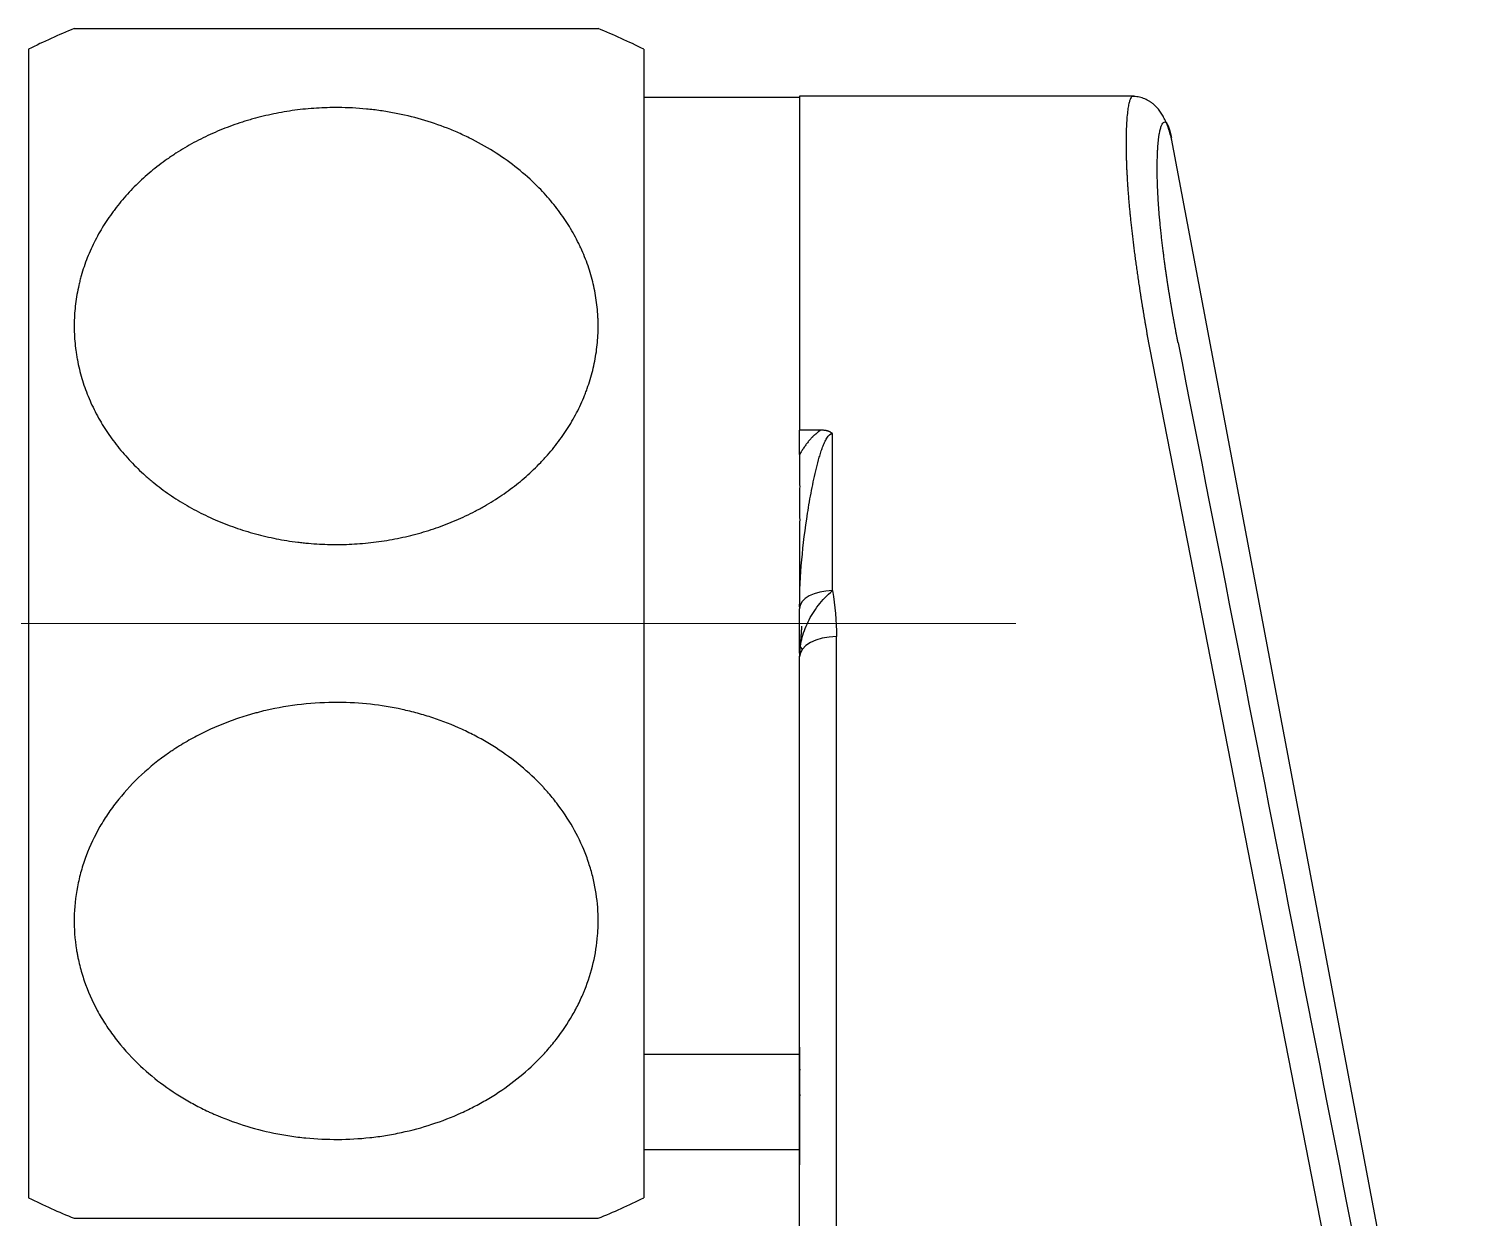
# Model space of a CAD drawing. Extents: x 900 to 2324, y -1513 to 827.
# Drawn here: x 1935.2 to 1970.04, y 233.48 to 262.48 of the extents above; entities that cross this region are included whole.
import ezdxf

# ---------------------------------------------------------------- set-up
doc = ezdxf.new("R2010")
doc.units = 0
doc.header["$LTSCALE"] = 4
doc.header["$MEASUREMENT"] = 0
doc.linetypes.add('CENTER2', pattern=[28.575, 19.05, -3.175, 3.175, -3.175])
doc.layers.add('1', color=7, linetype='CONTINUOUS')
doc.layers.add('Cneter', color=1, linetype='CENTER2', lineweight=13)

msp = doc.modelspace()

# ---------------------------------------------------------------- linework, layer by layer
at = {"layer": '1', "color": 7, "linetype": 'Continuous', "lineweight": -3}
for p, q in [((1935.204, 261.979), (1935.204, 233.979)), ((1950.204, 261.979), (1950.204, 233.979)), ((1954.004, 260.799), (1950.204, 260.799)), ((1954.004, 260.829), (1954.004, 255.028)), ((1962.123, 260.829), (1954.004, 260.829)), ((1962.159, 260.829), (1962.123, 260.829)), ((1970.042, 222.899), (1963.073, 259.796)), ((1954.004, 255.028), (1954.004, 252.693)), ((1968.601, 223.721), (1962.476, 255.028)), ((1954.004, 252.099), (1954.004, 252.693)), ((1954.519, 252.693), (1954.004, 252.693)), ((1954.804, 248.779), (1954.804, 252.605)), ((1954.004, 248.386), (1954.004, 248.34)), ((1954.904, 211.02), (1954.904, 247.658)), ((1954.004, 215.412), (1954.004, 247.164)), ((1950.204, 237.478), (1954.004, 237.478)), ((1950.204, 235.159), (1954.004, 235.159)), ((1954.004, 234.827), (1954.004, 234.782))]:
    msp.add_line(p, q, dxfattribs=at)
for centre, start, end in [((1942.704, 246.783), 112.1442, 116.268), ((1942.704, 246.783), 63.732, 67.8558), ((1942.704, 249.176), 243.732, 247.8558), ((1942.704, 249.176), 292.1442, 296.268)]:
    msp.add_arc(centre, 16.946, start, end, dxfattribs=at)
for centre, major_axis, start_param, end_param in [((1954.804, 248.34), (0.8, 0), 1.570796, 3.141414), ((1954.904, 247.164), (-0.9, 0), 4.712389, 6.283185)]:
    msp.add_ellipse(centre, major_axis=major_axis, ratio=0.548587, start_param=start_param, end_param=end_param, dxfattribs=at)
for points, knots in [([(1936.317, 262.479), (1936.317, 262.479), (1936.328, 262.479), (1936.37, 262.479), (1936.434, 262.479), (1936.539, 262.479), (1936.618, 262.479), (1936.634, 262.479), (1936.668, 262.479), (1936.686, 262.479), (1936.741, 262.479), (1936.78, 262.479), (1936.904, 262.479), (1936.996, 262.479), (1937.197, 262.479), (1937.307, 262.479), (1937.485, 262.479), (1937.546, 262.479), (1937.642, 262.479), (1937.674, 262.479), (1937.74, 262.479), (1937.774, 262.479), (1937.943, 262.479), (1938.085, 262.479), (1938.382, 262.479), (1938.692, 262.479), (1939.029, 262.479), (1939.291, 262.479), (1939.38, 262.479), (1939.559, 262.479), (1939.649, 262.479), (1939.923, 262.479), (1940.296, 262.479), (1940.684, 262.479), (1940.931, 262.479), (1940.981, 262.479), (1941.081, 262.479), (1941.131, 262.479), (1941.282, 262.479), (1941.383, 262.479), (1941.686, 262.479), (1942.091, 262.479), (1942.499, 262.479), (1942.908, 262.479), (1943.113, 262.479), (1943.371, 262.479), (1943.422, 262.479), (1943.525, 262.479), (1943.678, 262.479), (1943.83, 262.479), (1944.131, 262.479), (1944.528, 262.479), (1944.916, 262.479), (1945.202, 262.479), (1945.297, 262.479), (1945.438, 262.479), (1945.485, 262.479), (1945.579, 262.479), (1945.625, 262.479), (1945.855, 262.479), (1946.211, 262.479), (1946.545, 262.479), (1946.868, 262.479), (1947.024, 262.479), (1947.211, 262.479), (1947.248, 262.479), (1947.322, 262.479), (1947.358, 262.479), (1947.465, 262.479), (1947.534, 262.479), (1947.736, 262.479), (1947.989, 262.479), (1948.208, 262.479), (1948.36, 262.479), (1948.408, 262.479), (1948.478, 262.479), (1948.5, 262.479), (1948.545, 262.479), (1948.566, 262.479), (1948.67, 262.479), (1948.743, 262.479), (1948.868, 262.479), (1948.921, 262.479), (1949.006, 262.479), (1949.038, 262.479), (1949.065, 262.479), (1949.07, 262.479), (1949.078, 262.479), (1949.088, 262.479), (1949.092, 262.479), (1949.092, 262.479)], [0, 0, 0, 0, 0.031251, 0.031251, 0.062501, 0.093752, 0.093752, 0.101564, 0.101564, 0.109377, 0.109377, 0.125002, 0.125002, 0.156253, 0.156253, 0.187503, 0.187503, 0.203128, 0.203128, 0.210941, 0.210941, 0.218754, 0.218754, 0.250004, 0.250004, 0.281255, 0.312505, 0.312505, 0.32813, 0.32813, 0.343756, 0.343756, 0.375006, 0.406257, 0.406257, 0.414069, 0.414069, 0.421882, 0.421882, 0.437507, 0.437507, 0.468758, 0.500008, 0.500008, 0.531259, 0.531259, 0.539071, 0.539071, 0.546884, 0.562509, 0.562509, 0.59376, 0.62501, 0.62501, 0.640636, 0.640636, 0.648448, 0.648448, 0.656261, 0.656261, 0.687511, 0.718762, 0.718762, 0.750012, 0.750012, 0.757825, 0.757825, 0.765638, 0.765638, 0.781263, 0.781263, 0.812513, 0.843764, 0.843764, 0.859389, 0.859389, 0.867202, 0.867202, 0.875014, 0.875014, 0.906265, 0.906265, 0.937515, 0.937515, 0.968766, 0.968766, 0.976579, 0.976579, 0.984391, 1, 1, 1, 1]), ([(1962.125, 260.828), (1962.119, 260.828), (1962.105, 260.823), (1962.083, 260.801), (1962.059, 260.753), (1962.036, 260.677), (1962.013, 260.566), (1961.993, 260.416), (1961.981, 260.279), (1961.976, 260.186), (1961.974, 260.153), (1961.972, 260.119), (1961.97, 260.085), (1961.969, 260.049), (1961.968, 260.013), (1961.966, 259.976), (1961.965, 259.939), (1961.964, 259.9), (1961.964, 259.861), (1961.963, 259.821), (1961.963, 259.781), (1961.962, 259.739), (1961.962, 259.697), (1961.962, 259.654), (1961.962, 259.61), (1961.963, 259.566), (1961.963, 259.521), (1961.964, 259.475), (1961.965, 259.428), (1961.966, 259.381), (1961.967, 259.333), (1961.969, 259.284), (1961.97, 259.234), (1961.972, 259.184), (1961.974, 259.133), (1961.976, 259.081), (1961.978, 259.029), (1961.981, 258.976), (1961.984, 258.922), (1961.987, 258.867), (1961.99, 258.812), (1961.993, 258.756), (1961.997, 258.7), (1962.001, 258.642), (1962.005, 258.584), (1962.009, 258.526), (1962.014, 258.466), (1962.018, 258.406), (1962.023, 258.346), (1962.028, 258.284), (1962.034, 258.222), (1962.039, 258.16), (1962.045, 258.096), (1962.051, 258.032), (1962.058, 257.968), (1962.064, 257.903), (1962.071, 257.837), (1962.078, 257.77), (1962.085, 257.703), (1962.092, 257.636), (1962.1, 257.568), (1962.108, 257.499), (1962.116, 257.43), (1962.124, 257.36), (1962.133, 257.289), (1962.141, 257.218), (1962.15, 257.147), (1962.159, 257.074), (1962.169, 257.002), (1962.178, 256.929), (1962.188, 256.855), (1962.198, 256.781), (1962.208, 256.706), (1962.219, 256.631), (1962.23, 256.555), (1962.241, 256.479), (1962.252, 256.402), (1962.263, 256.325), (1962.275, 256.247), (1962.287, 256.169), (1962.299, 256.09), (1962.311, 256.011), (1962.323, 255.931), (1962.336, 255.851), (1962.349, 255.771), (1962.362, 255.69), (1962.376, 255.609), (1962.389, 255.527), (1962.403, 255.445), (1962.417, 255.362), (1962.431, 255.28), (1962.446, 255.196), (1962.461, 255.113), (1962.471, 255.056), (1962.476, 255.028)], [0, 0, 0, 0, 0.029946, 0.069065, 0.111337, 0.156765, 0.205358, 0.257131, 0.312095, 0.320255, 0.328413, 0.336571, 0.344728, 0.352883, 0.361037, 0.36919, 0.377342, 0.385493, 0.393643, 0.401792, 0.409939, 0.418085, 0.42623, 0.434374, 0.442517, 0.450657, 0.458797, 0.466935, 0.475071, 0.483205, 0.491338, 0.49947, 0.507599, 0.515727, 0.523853, 0.531977, 0.5401, 0.54822, 0.556339, 0.564456, 0.572571, 0.580685, 0.588796, 0.596906, 0.605014, 0.613121, 0.621226, 0.629329, 0.63743, 0.64553, 0.653629, 0.661726, 0.669821, 0.677915, 0.686007, 0.694098, 0.702187, 0.710274, 0.71836, 0.726445, 0.734528, 0.742609, 0.750689, 0.758767, 0.766843, 0.774918, 0.782991, 0.791062, 0.799132, 0.8072, 0.815266, 0.82333, 0.831392, 0.839451, 0.847509, 0.855563, 0.863616, 0.871665, 0.879712, 0.887756, 0.895796, 0.903834, 0.911868, 0.919899, 0.927927, 0.93595, 0.943971, 0.951987, 0.959999, 0.968008, 0.976012, 0.984012, 0.992008, 1, 1, 1, 1]), ([(1942.753, 260.554), (1942.575, 260.555), (1942.221, 260.545), (1941.697, 260.494), (1941.352, 260.435), (1941.009, 260.365), (1940.839, 260.324), (1940.628, 260.265), (1940.586, 260.252), (1940.501, 260.227), (1940.376, 260.188), (1940.253, 260.146), (1940.008, 260.058), (1939.689, 259.929), (1939.384, 259.779), (1939.086, 259.618), (1938.94, 259.532), (1938.762, 259.417), (1938.727, 259.394), (1938.656, 259.346), (1938.622, 259.322), (1938.518, 259.249), (1938.451, 259.2), (1938.252, 259.048), (1937.998, 258.836), (1937.767, 258.608), (1937.546, 258.371), (1937.442, 258.248), (1937.318, 258.089), (1937.294, 258.057), (1937.246, 257.992), (1937.222, 257.959), (1937.153, 257.861), (1937.108, 257.794), (1936.979, 257.593), (1936.823, 257.32), (1936.694, 257.037), (1936.58, 256.749), (1936.531, 256.602), (1936.478, 256.416), (1936.468, 256.379), (1936.448, 256.304), (1936.439, 256.266), (1936.413, 256.152), (1936.398, 256.077), (1936.358, 255.849), (1936.32, 255.546), (1936.314, 255.242), (1936.324, 254.937), (1936.336, 254.784), (1936.362, 254.593), (1936.368, 254.555), (1936.38, 254.479), (1936.387, 254.441), (1936.409, 254.327), (1936.425, 254.251), (1936.479, 254.027), (1936.567, 253.731), (1936.743, 253.3), (1936.89, 253.021), (1936.991, 252.85), (1937.012, 252.815), (1937.054, 252.748), (1937.119, 252.647), (1937.187, 252.548), (1937.327, 252.354), (1937.527, 252.103), (1937.75, 251.867), (1937.927, 251.696), (1938.018, 251.612), (1938.112, 251.531), (1938.175, 251.477), (1938.207, 251.45), (1938.369, 251.318), (1938.503, 251.218), (1938.779, 251.028), (1939.063, 250.848), (1939.364, 250.689), (1939.596, 250.578), (1939.674, 250.542), (1939.832, 250.473), (1939.913, 250.44), (1940.156, 250.345), (1940.32, 250.288), (1940.651, 250.185), (1940.987, 250.094), (1941.33, 250.027), (1941.591, 249.985), (1941.722, 249.966), (1941.854, 249.951), (1941.942, 249.942), (1941.986, 249.937), (1942.207, 249.918), (1942.56, 249.899), (1943.087, 249.907), (1943.437, 249.937), (1943.787, 249.979), (1943.961, 250.006), (1944.222, 250.056), (1944.308, 250.074), (1944.479, 250.113), (1944.564, 250.134), (1944.817, 250.202), (1945.148, 250.303), (1945.469, 250.427), (1945.784, 250.563), (1945.939, 250.636), (1946.129, 250.736), (1946.167, 250.756), (1946.242, 250.797), (1946.354, 250.86), (1946.464, 250.925), (1946.678, 251.059), (1946.955, 251.248), (1947.212, 251.455), (1947.458, 251.672), (1947.577, 251.785), (1947.719, 251.933), (1947.747, 251.963), (1947.802, 252.023), (1947.829, 252.053), (1947.91, 252.145), (1947.962, 252.207), (1948.114, 252.396), (1948.302, 252.654), (1948.464, 252.924), (1948.612, 253.2), (1948.679, 253.341), (1948.754, 253.521), (1948.769, 253.558), (1948.797, 253.631), (1948.811, 253.667), (1948.85, 253.778), (1948.875, 253.852), (1948.942, 254.074), (1949.017, 254.372), (1949.06, 254.674), (1949.088, 254.978), (1949.094, 255.131), (1949.091, 255.323), (1949.09, 255.362), (1949.087, 255.439), (1949.085, 255.477), (1949.078, 255.593), (1949.071, 255.669), (1949.044, 255.898), (1948.993, 256.199), (1948.87, 256.644), (1948.758, 256.935), (1948.678, 257.114), (1948.661, 257.15), (1948.627, 257.222), (1948.575, 257.328), (1948.519, 257.432), (1948.403, 257.638), (1948.234, 257.905), (1947.942, 258.285), (1947.722, 258.525), (1947.605, 258.642)], [0, 0, 0, 0, 0.015625, 0.03125, 0.046875, 0.046875, 0.0625, 0.0625, 0.066406, 0.066406, 0.070313, 0.078125, 0.078125, 0.09375, 0.109375, 0.109375, 0.125, 0.125, 0.128906, 0.128906, 0.132813, 0.132813, 0.140625, 0.140625, 0.15625, 0.171875, 0.171875, 0.1875, 0.1875, 0.191406, 0.191406, 0.195313, 0.195313, 0.203125, 0.203125, 0.21875, 0.234375, 0.234375, 0.25, 0.25, 0.253906, 0.253906, 0.257813, 0.257813, 0.265625, 0.265625, 0.28125, 0.296875, 0.296875, 0.3125, 0.3125, 0.316406, 0.316406, 0.320313, 0.320313, 0.328125, 0.328125, 0.34375, 0.359375, 0.375, 0.375, 0.378906, 0.378906, 0.382813, 0.390625, 0.390625, 0.40625, 0.421875, 0.421875, 0.429688, 0.433594, 0.433594, 0.4375, 0.4375, 0.453125, 0.453125, 0.46875, 0.484375, 0.484375, 0.492188, 0.492188, 0.5, 0.5, 0.515625, 0.515625, 0.53125, 0.546875, 0.546875, 0.554688, 0.558594, 0.558594, 0.5625, 0.5625, 0.578125, 0.59375, 0.609375, 0.609375, 0.625, 0.625, 0.632813, 0.632813, 0.640625, 0.640625, 0.65625, 0.671875, 0.671875, 0.6875, 0.6875, 0.691406, 0.691406, 0.695313, 0.703125, 0.703125, 0.71875, 0.734375, 0.734375, 0.75, 0.75, 0.753906, 0.753906, 0.757813, 0.757813, 0.765625, 0.765625, 0.78125, 0.796875, 0.796875, 0.8125, 0.8125, 0.816406, 0.816406, 0.820313, 0.820313, 0.828125, 0.828125, 0.84375, 0.859375, 0.859375, 0.875, 0.875, 0.878906, 0.878906, 0.882813, 0.882813, 0.890625, 0.890625, 0.90625, 0.921875, 0.9375, 0.9375, 0.941406, 0.941406, 0.945313, 0.953125, 0.953125, 0.96875, 0.984375, 1, 1, 1, 1]), ([(1947.605, 258.642), (1947.454, 258.793), (1947.294, 258.935), (1946.959, 259.203), (1946.609, 259.454), (1946.228, 259.673), (1945.98, 259.799), (1945.93, 259.824), (1945.829, 259.872), (1945.677, 259.943), (1945.523, 260.008), (1945.211, 260.13), (1944.787, 260.274), (1944.347, 260.378), (1944.067, 260.432), (1944.01, 260.442), (1943.897, 260.461), (1943.841, 260.47), (1943.67, 260.494), (1943.556, 260.508), (1943.213, 260.541), (1942.984, 260.553), (1942.753, 260.554)], [0, 0, 0, 0, 0.125, 0.125, 0.25, 0.375, 0.375, 0.40625, 0.40625, 0.4375, 0.5, 0.5, 0.625, 0.75, 0.75, 0.78125, 0.78125, 0.8125, 0.8125, 0.875, 0.875, 1, 1, 1, 1]), ([(1963.231, 254.82), (1963.228, 254.835), (1963.223, 254.863), (1963.215, 254.904), (1963.207, 254.946), (1963.199, 254.986), (1963.191, 255.026), (1963.184, 255.066), (1963.176, 255.105), (1963.169, 255.144), (1963.162, 255.182), (1963.155, 255.22), (1963.148, 255.257), (1963.141, 255.294), (1963.135, 255.33), (1963.128, 255.366), (1963.122, 255.401), (1963.116, 255.436), (1963.109, 255.471), (1963.103, 255.505), (1963.098, 255.538), (1963.092, 255.571), (1963.086, 255.603), (1963.081, 255.635), (1963.075, 255.667), (1963.07, 255.698), (1963.065, 255.729), (1963.059, 255.759), (1963.054, 255.789), (1963.049, 255.818), (1963.045, 255.847), (1963.04, 255.875), (1963.035, 255.903), (1963.031, 255.931), (1963.026, 255.958), (1963.022, 255.985), (1963.018, 256.011), (1963.013, 256.037), (1963.009, 256.062), (1963.005, 256.087), (1963.001, 256.112), (1962.998, 256.136), (1962.994, 256.16), (1962.99, 256.183), (1962.987, 256.206), (1962.983, 256.228), (1962.98, 256.25), (1962.976, 256.272), (1962.973, 256.293), (1962.97, 256.314), (1962.967, 256.335), (1962.964, 256.355), (1962.961, 256.374), (1962.958, 256.394), (1962.955, 256.412), (1962.953, 256.431), (1962.95, 256.449), (1962.947, 256.467), (1962.945, 256.484), (1962.942, 256.501), (1962.94, 256.518), (1962.938, 256.534), (1962.935, 256.55), (1962.933, 256.565), (1962.931, 256.58), (1962.929, 256.595), (1962.927, 256.609), (1962.925, 256.623), (1962.923, 256.636), (1962.921, 256.65), (1962.919, 256.663), (1962.917, 256.675), (1962.916, 256.687), (1962.914, 256.699), (1962.913, 256.71), (1962.911, 256.721), (1962.91, 256.732), (1962.908, 256.742), (1962.907, 256.752), (1962.906, 256.762), (1962.904, 256.771), (1962.903, 256.78), (1962.902, 256.789), (1962.901, 256.797), (1962.9, 256.805), (1962.899, 256.812), (1962.893, 256.855), (1962.883, 256.934), (1962.868, 257.052), (1962.853, 257.176), (1962.837, 257.305), (1962.822, 257.44), (1962.808, 257.579), (1962.793, 257.721), (1962.78, 257.868), (1962.767, 258.017), (1962.756, 258.168), (1962.746, 258.32), (1962.737, 258.477), (1962.73, 258.635), (1962.725, 258.79), (1962.722, 258.936), (1962.722, 259.072), (1962.722, 259.2), (1962.725, 259.318), (1962.728, 259.429), (1962.733, 259.531), (1962.738, 259.604), (1962.742, 259.653), (1962.744, 259.685), (1962.748, 259.72), (1962.752, 259.758), (1962.756, 259.799), (1962.762, 259.842), (1962.769, 259.886), (1962.781, 259.957), (1962.8, 260.041), (1962.826, 260.121), (1962.856, 260.177), (1962.888, 260.205), (1962.922, 260.204), (1962.957, 260.172), (1962.991, 260.11), (1963.023, 260.018), (1963.049, 259.918), (1963.063, 259.848), (1963.067, 259.825)], [0, 0, 0, 0, 0.00343, 0.006828, 0.010194, 0.013528, 0.016829, 0.020099, 0.023336, 0.026541, 0.029714, 0.032855, 0.035963, 0.039039, 0.042083, 0.045094, 0.048073, 0.05102, 0.053934, 0.056816, 0.059666, 0.062483, 0.065268, 0.068021, 0.070741, 0.073428, 0.076083, 0.078706, 0.081296, 0.083853, 0.086378, 0.088871, 0.091331, 0.093759, 0.096154, 0.098516, 0.100846, 0.103143, 0.105408, 0.10764, 0.10984, 0.112006, 0.114141, 0.116243, 0.118312, 0.120348, 0.122352, 0.124324, 0.126262, 0.128168, 0.130042, 0.131882, 0.133691, 0.135466, 0.137209, 0.138919, 0.140597, 0.142241, 0.143854, 0.145433, 0.14698, 0.148494, 0.149976, 0.151425, 0.152841, 0.154225, 0.155575, 0.156894, 0.158179, 0.159432, 0.160652, 0.16184, 0.162995, 0.164117, 0.165206, 0.166263, 0.167288, 0.168279, 0.169238, 0.170164, 0.171058, 0.171918, 0.172746, 0.173542, 0.174305, 0.175035, 0.175732, 0.18665, 0.198343, 0.210811, 0.224055, 0.238075, 0.252872, 0.268445, 0.284795, 0.301924, 0.319832, 0.338521, 0.357993, 0.379963, 0.401608, 0.422928, 0.443922, 0.46459, 0.48493, 0.504942, 0.524627, 0.543985, 0.549839, 0.556797, 0.564861, 0.574031, 0.584308, 0.595692, 0.608183, 0.621784, 0.659451, 0.697155, 0.734905, 0.775883, 0.816929, 0.858035, 0.89915, 0.940232, 0.981327, 1, 1, 1, 1]), ([(1954.004, 248.386), (1954.004, 248.767), (1954.023, 249.148), (1954.091, 249.909), (1954.139, 250.288), (1954.227, 250.852), (1954.259, 251.038), (1954.331, 251.407), (1954.37, 251.588), (1954.436, 251.855), (1954.459, 251.943), (1954.496, 252.072), (1954.509, 252.114), (1954.536, 252.196), (1954.55, 252.237), (1954.573, 252.296), (1954.581, 252.316), (1954.597, 252.356), (1954.605, 252.375), (1954.631, 252.432), (1954.649, 252.468), (1954.708, 252.563), (1954.753, 252.606), (1954.804, 252.605)], [0, 0, 0, 0, 0.25, 0.25, 0.5, 0.5, 0.625, 0.625, 0.75, 0.75, 0.8125, 0.8125, 0.84375, 0.84375, 0.875, 0.875, 0.890625, 0.890625, 0.90625, 0.90625, 0.9375, 0.9375, 1, 1, 1, 1]), ([(1954.519, 252.693), (1954.515, 252.69), (1954.508, 252.685), (1954.497, 252.678), (1954.488, 252.671), (1954.479, 252.664), (1954.47, 252.658), (1954.463, 252.652), (1954.452, 252.643), (1954.437, 252.632), (1954.42, 252.618), (1954.403, 252.604), (1954.387, 252.59), (1954.372, 252.578), (1954.358, 252.565), (1954.344, 252.553), (1954.329, 252.538), (1954.313, 252.522), (1954.296, 252.503), (1954.277, 252.483), (1954.258, 252.462), (1954.235, 252.435), (1954.209, 252.404), (1954.181, 252.368), (1954.153, 252.332), (1954.127, 252.294), (1954.101, 252.256), (1954.076, 252.218), (1954.051, 252.179), (1954.028, 252.139), (1954.012, 252.112), (1954.005, 252.099)], [0, 0, 0, 0, 0.016974, 0.032988, 0.048035, 0.062109, 0.075203, 0.087313, 0.098436, 0.127072, 0.155087, 0.182451, 0.209141, 0.235141, 0.256014, 0.279657, 0.306046, 0.335145, 0.366905, 0.401259, 0.438135, 0.477518, 0.534731, 0.592023, 0.649593, 0.707465, 0.765592, 0.823924, 0.882432, 0.941123, 1, 1, 1, 1]), ([(1954.804, 252.605), (1954.803, 252.606), (1954.799, 252.609), (1954.793, 252.614), (1954.786, 252.62), (1954.778, 252.626), (1954.768, 252.632), (1954.757, 252.639), (1954.744, 252.647), (1954.729, 252.654), (1954.714, 252.661), (1954.699, 252.666), (1954.686, 252.67), (1954.67, 252.675), (1954.651, 252.679), (1954.627, 252.683), (1954.602, 252.687), (1954.576, 252.69), (1954.548, 252.692), (1954.529, 252.693), (1954.519, 252.693)], [0, 0, 0, 0, 0.022136, 0.048385, 0.078918, 0.11396, 0.153817, 0.198885, 0.249659, 0.308634, 0.363622, 0.414135, 0.459647, 0.499645, 0.572667, 0.649661, 0.730787, 0.816168, 0.905888, 1, 1, 1, 1]), ([(1954.004, 252.098), (1954.004, 252.086), (1954.004, 252.062), (1954.004, 252.026), (1954.004, 251.988), (1954.004, 251.95), (1954.004, 251.91), (1954.004, 251.869), (1954.004, 251.828), (1954.004, 251.786), (1954.004, 251.742), (1954.004, 251.698), (1954.004, 251.652), (1954.004, 251.606), (1954.004, 251.559), (1954.004, 251.511), (1954.004, 251.461), (1954.004, 251.411), (1954.005, 251.316), (1954.004, 251.169), (1954.004, 250.965), (1954.004, 250.741), (1954.005, 250.512), (1954.004, 250.279), (1954.004, 250.042), (1954.004, 249.787), (1954.004, 249.579), (1954.004, 249.422), (1954.004, 249.322), (1954.004, 249.218), (1954.004, 249.11), (1954.004, 248.999), (1954.004, 248.884), (1954.004, 248.765), (1954.004, 248.642), (1954.004, 248.516), (1954.004, 248.43), (1954.004, 248.386)], [0, 0, 0, 0, 0.009223, 0.018721, 0.028492, 0.038538, 0.048855, 0.059446, 0.070309, 0.081447, 0.092861, 0.104552, 0.11652, 0.128766, 0.14129, 0.154094, 0.167177, 0.18054, 0.194182, 0.243251, 0.298089, 0.358663, 0.424863, 0.483853, 0.548132, 0.617663, 0.692392, 0.718669, 0.745946, 0.774222, 0.803496, 0.833765, 0.865029, 0.897286, 0.930535, 0.964773, 1, 1, 1, 1]), ([(1954.004, 247.164), (1954.004, 247.303), (1954.022, 247.447), (1954.09, 247.734), (1954.142, 247.877), (1954.277, 248.157), (1954.361, 248.293), (1954.561, 248.55), (1954.676, 248.671), (1954.804, 248.779)], [0, 0, 0, 0, 0.25, 0.25, 0.5, 0.5, 0.75, 0.75, 1, 1, 1, 1]), ([(1954.004, 247.259), (1954.004, 247.367), (1954.004, 247.609), (1954.004, 247.974), (1954.004, 248.221), (1954.004, 248.34)], [0, 0, 0, 0, 0.278463, 0.639231, 1, 1, 1, 1]), ([(1942.753, 246.054), (1942.453, 246.056), (1942.156, 246.04), (1941.568, 245.975), (1941.277, 245.925), (1940.918, 245.842), (1940.81, 245.815), (1940.703, 245.786), (1940.632, 245.766), (1940.596, 245.755), (1940.419, 245.703), (1940.28, 245.656), (1939.869, 245.506), (1939.604, 245.39), (1939.222, 245.193), (1939.098, 245.124), (1938.914, 245.014), (1938.823, 244.957), (1938.734, 244.898), (1938.674, 244.859), (1938.645, 244.838), (1938.382, 244.655), (1938.164, 244.48), (1937.759, 244.106), (1937.572, 243.907), (1937.359, 243.642), (1937.318, 243.589), (1937.236, 243.48), (1937.197, 243.424), (1937.082, 243.257), (1937.011, 243.144), (1936.812, 242.798), (1936.7, 242.561), (1936.562, 242.195), (1936.521, 242.071), (1936.468, 241.882), (1936.452, 241.819), (1936.422, 241.691), (1936.408, 241.627), (1936.347, 241.308), (1936.321, 241.052), (1936.313, 240.539), (1936.332, 240.282), (1936.378, 239.992), (1936.384, 239.96), (1936.396, 239.896), (1936.414, 239.8), (1936.436, 239.705), (1936.483, 239.516), (1936.52, 239.391), (1936.647, 239.022), (1936.752, 238.782), (1936.911, 238.488), (1936.944, 238.43), (1937.012, 238.314), (1937.048, 238.257), (1937.158, 238.088), (1937.236, 237.977), (1937.483, 237.654), (1937.665, 237.45), (1937.866, 237.256)], [0, 0, 0, 0, 0.0625, 0.0625, 0.125, 0.125, 0.140625, 0.148437, 0.148437, 0.15625, 0.15625, 0.1875, 0.1875, 0.25, 0.25, 0.28125, 0.28125, 0.296875, 0.304687, 0.304687, 0.3125, 0.3125, 0.375, 0.375, 0.4375, 0.4375, 0.453125, 0.453125, 0.46875, 0.46875, 0.5, 0.5, 0.5625, 0.5625, 0.59375, 0.59375, 0.609375, 0.609375, 0.625, 0.625, 0.6875, 0.6875, 0.75, 0.75, 0.757812, 0.757812, 0.765625, 0.78125, 0.78125, 0.8125, 0.8125, 0.875, 0.875, 0.890625, 0.890625, 0.90625, 0.90625, 0.9375, 0.9375, 1, 1, 1, 1]), ([(1937.866, 237.256), (1938.042, 237.085), (1938.228, 236.927), (1938.621, 236.631), (1938.827, 236.494), (1939.151, 236.305), (1939.261, 236.244), (1939.431, 236.158), (1939.488, 236.13), (1939.575, 236.088), (1939.604, 236.075), (1939.662, 236.048), (1939.924, 235.93), (1940.194, 235.829), (1940.682, 235.674), (1940.931, 235.609), (1941.313, 235.531), (1941.441, 235.508), (1941.635, 235.479), (1941.701, 235.47), (1941.831, 235.454), (1941.896, 235.446), (1942.221, 235.415), (1942.741, 235.391), (1943.261, 235.42), (1943.586, 235.455), (1943.651, 235.462), (1943.781, 235.48), (1943.846, 235.489), (1944.04, 235.521), (1944.168, 235.545), (1944.548, 235.626), (1944.797, 235.694), (1945.283, 235.853), (1945.521, 235.945), (1945.811, 236.077), (1945.869, 236.104), (1945.984, 236.161), (1946.041, 236.189), (1946.209, 236.277), (1946.319, 236.339), (1946.641, 236.531), (1946.845, 236.671), (1947.233, 236.97), (1947.417, 237.13), (1947.613, 237.324), (1947.634, 237.345), (1947.677, 237.389), (1947.74, 237.455), (1947.882, 237.61), (1947.997, 237.748), (1948.214, 238.029), (1948.345, 238.223), (1948.52, 238.526), (1948.574, 238.628), (1948.651, 238.785), (1948.675, 238.838), (1948.711, 238.918), (1948.722, 238.945), (1948.745, 238.999), (1948.756, 239.025), (1948.852, 239.267), (1948.99, 239.703), (1949.06, 240.15), (1949.083, 240.433), (1949.088, 240.518), (1949.091, 240.603), (1949.092, 240.66), (1949.092, 240.689), (1949.093, 240.832), (1949.088, 240.945), (1949.063, 241.284), (1949.029, 241.508), (1948.953, 241.839), (1948.923, 241.949), (1948.855, 242.168), (1948.817, 242.277), (1948.689, 242.602), (1948.589, 242.811), (1948.358, 243.215), (1948.228, 243.411), (1948.01, 243.693), (1947.934, 243.786), (1947.834, 243.899), (1947.814, 243.922), (1947.773, 243.967), (1947.712, 244.033), (1947.648, 244.099), (1947.434, 244.313), (1947.251, 244.473), (1946.863, 244.775), (1946.659, 244.915), (1946.389, 245.078), (1946.334, 245.11), (1946.223, 245.172), (1946.057, 245.263), (1945.886, 245.346), (1945.54, 245.505), (1945.303, 245.598), (1944.938, 245.719), (1944.815, 245.756), (1944.627, 245.807), (1944.564, 245.823), (1944.438, 245.854), (1944.374, 245.869), (1944.055, 245.938), (1943.54, 246.022), (1943.017, 246.053), (1942.753, 246.054)], [0, 0, 0, 0, 0.03125, 0.03125, 0.0625, 0.0625, 0.078125, 0.078125, 0.085937, 0.085937, 0.089844, 0.089844, 0.09375, 0.125, 0.125, 0.15625, 0.15625, 0.171875, 0.171875, 0.179687, 0.179687, 0.1875, 0.1875, 0.21875, 0.25, 0.25, 0.257812, 0.257812, 0.265625, 0.265625, 0.28125, 0.28125, 0.3125, 0.3125, 0.34375, 0.34375, 0.351562, 0.351562, 0.359375, 0.359375, 0.375, 0.375, 0.40625, 0.40625, 0.4375, 0.4375, 0.441406, 0.441406, 0.445312, 0.453125, 0.46875, 0.46875, 0.5, 0.5, 0.515625, 0.515625, 0.523437, 0.523437, 0.527344, 0.527344, 0.53125, 0.53125, 0.5625, 0.59375, 0.59375, 0.601562, 0.605469, 0.605469, 0.609375, 0.609375, 0.625, 0.625, 0.65625, 0.65625, 0.671875, 0.671875, 0.6875, 0.6875, 0.71875, 0.71875, 0.75, 0.75, 0.765625, 0.765625, 0.769531, 0.769531, 0.773437, 0.78125, 0.78125, 0.8125, 0.8125, 0.84375, 0.84375, 0.851562, 0.851562, 0.859375, 0.875, 0.875, 0.90625, 0.90625, 0.921875, 0.921875, 0.929688, 0.929688, 0.9375, 0.9375, 0.96875, 1, 1, 1, 1]), ([(1954.004, 237.653), (1954.004, 237.645), (1954.004, 237.629), (1954.004, 237.605), (1954.004, 237.58), (1954.004, 237.555), (1954.004, 237.528), (1954.004, 237.5), (1954.004, 237.472), (1954.004, 237.442), (1954.004, 237.412), (1954.004, 237.381), (1954.004, 237.349), (1954.004, 237.316), (1954.004, 237.282), (1954.004, 237.247), (1954.004, 237.211), (1954.004, 237.174), (1954.005, 237.104), (1954.004, 236.995), (1954.004, 236.841), (1954.004, 236.67), (1954.005, 236.493), (1954.004, 236.312), (1954.004, 236.126), (1954.004, 235.925), (1954.004, 235.76), (1954.004, 235.635), (1954.004, 235.556), (1954.004, 235.474), (1954.004, 235.389), (1954.004, 235.302), (1954.004, 235.212), (1954.004, 235.119), (1954.004, 235.023), (1954.004, 234.926), (1954.004, 234.86), (1954.004, 234.827)], [0, 0, 0, 0, 0.009223, 0.018721, 0.028492, 0.038538, 0.048855, 0.059446, 0.070309, 0.081447, 0.092861, 0.104552, 0.11652, 0.128766, 0.14129, 0.154094, 0.167177, 0.18054, 0.194182, 0.243251, 0.298089, 0.358663, 0.424863, 0.483853, 0.548132, 0.617663, 0.692392, 0.718669, 0.745946, 0.774222, 0.803496, 0.833765, 0.865029, 0.897286, 0.930535, 0.964773, 1, 1, 1, 1]), ([(1949.092, 233.479), (1949.092, 233.479), (1949.081, 233.479), (1949.039, 233.479), (1948.975, 233.479), (1948.87, 233.479), (1948.791, 233.479), (1948.775, 233.479), (1948.741, 233.479), (1948.723, 233.479), (1948.668, 233.479), (1948.629, 233.479), (1948.505, 233.479), (1948.413, 233.479), (1948.212, 233.479), (1948.102, 233.479), (1947.924, 233.479), (1947.863, 233.479), (1947.767, 233.479), (1947.735, 233.479), (1947.669, 233.479), (1947.635, 233.479), (1947.466, 233.479), (1947.324, 233.479), (1947.027, 233.479), (1946.717, 233.479), (1946.38, 233.479), (1946.118, 233.479), (1946.029, 233.479), (1945.85, 233.479), (1945.76, 233.479), (1945.486, 233.479), (1945.113, 233.479), (1944.725, 233.479), (1944.478, 233.479), (1944.428, 233.479), (1944.328, 233.479), (1944.278, 233.479), (1944.127, 233.479), (1944.026, 233.479), (1943.723, 233.479), (1943.318, 233.479), (1942.91, 233.479), (1942.501, 233.479), (1942.296, 233.479), (1942.038, 233.479), (1941.987, 233.479), (1941.884, 233.479), (1941.731, 233.479), (1941.579, 233.479), (1941.278, 233.479), (1940.881, 233.479), (1940.493, 233.479), (1940.207, 233.479), (1940.112, 233.479), (1939.971, 233.479), (1939.924, 233.479), (1939.83, 233.479), (1939.784, 233.479), (1939.554, 233.479), (1939.198, 233.479), (1938.864, 233.479), (1938.541, 233.479), (1938.385, 233.479), (1938.198, 233.479), (1938.161, 233.479), (1938.087, 233.479), (1938.051, 233.479), (1937.944, 233.479), (1937.875, 233.479), (1937.673, 233.479), (1937.42, 233.479), (1937.201, 233.479), (1937.049, 233.479), (1937.001, 233.479), (1936.931, 233.479), (1936.909, 233.479), (1936.864, 233.479), (1936.843, 233.479), (1936.739, 233.479), (1936.666, 233.479), (1936.541, 233.479), (1936.488, 233.479), (1936.403, 233.479), (1936.371, 233.479), (1936.344, 233.479), (1936.339, 233.479), (1936.331, 233.479), (1936.321, 233.479), (1936.317, 233.479), (1936.317, 233.479)], [0, 0, 0, 0, 0.031251, 0.031251, 0.062501, 0.093752, 0.093752, 0.101564, 0.101564, 0.109377, 0.109377, 0.125002, 0.125002, 0.156253, 0.156253, 0.187503, 0.187503, 0.203128, 0.203128, 0.210941, 0.210941, 0.218754, 0.218754, 0.250004, 0.250004, 0.281255, 0.312505, 0.312505, 0.32813, 0.32813, 0.343756, 0.343756, 0.375006, 0.406257, 0.406257, 0.414069, 0.414069, 0.421882, 0.421882, 0.437507, 0.437507, 0.468758, 0.500008, 0.500008, 0.531259, 0.531259, 0.539071, 0.539071, 0.546884, 0.562509, 0.562509, 0.59376, 0.62501, 0.62501, 0.640635, 0.640635, 0.648448, 0.648448, 0.656261, 0.656261, 0.687511, 0.718762, 0.718762, 0.750012, 0.750012, 0.757825, 0.757825, 0.765637, 0.765637, 0.781263, 0.781263, 0.812513, 0.843764, 0.843764, 0.859389, 0.859389, 0.867202, 0.867202, 0.875014, 0.875014, 0.906265, 0.906265, 0.937515, 0.937515, 0.968766, 0.968766, 0.976578, 0.976578, 0.984391, 1, 1, 1, 1])]:
    msp.add_open_spline(points, degree=3, knots=knots, dxfattribs=at)
for points, degree in [([(1963.08, 259.754), (1962.841, 260.806), (1962.115, 260.827)], 2), ([(1963.231, 254.82), (1965.28, 244.382), (1967.324, 233.943), (1969.363, 223.501)], 3), ([(1954.804, 248.779), (1954.868, 248.41), (1954.904, 248.036), (1954.904, 247.658)], 3), ([(1954.004, 247.164), (1954.06, 247.912)], 1), ([(1953.999, 247.455), (1954.067, 247.339)], 1)]:
    msp.add_open_spline(points, degree=degree, dxfattribs=at)
at = {"layer": 'Cneter', "lineweight": 5, "ltscale": 0.5}
msp.add_line((1924.659, 247.981), (1959.277, 247.981), dxfattribs=at)

doc.saveas('drawing.dxf')
